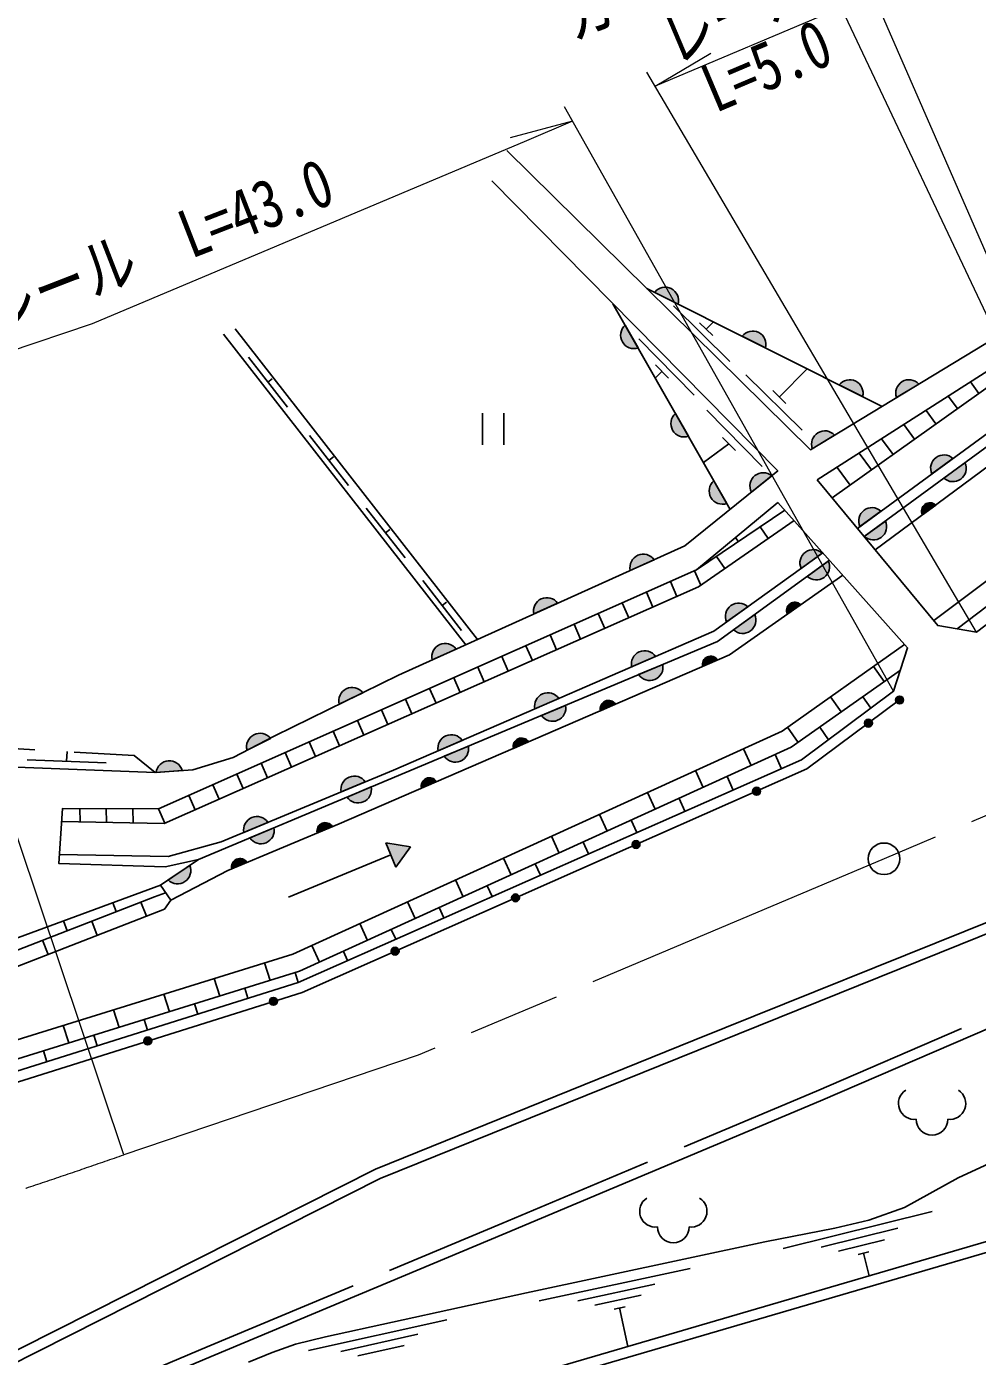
# Model space of a CAD drawing. Units: millimetres at full size, sheet at 1:1000; details may follow other scales. Extents: x 40000 to 680000, y 20000 to 380000.
# Drawn here: x 430099 to 466182, y 262723 to 313178 of the extents above; entities that cross this region are included whole.
import ezdxf
from ezdxf.enums import TextEntityAlignment as Align

# ---------------------------------------------------------------- set-up
doc = ezdxf.new("R2010")
doc.units = ezdxf.units.MM
doc.header["$LTSCALE"] = 1000
doc.linetypes.add('CHAIN', pattern=[18.5, 12, -1.5, 3.5, -1.5])
doc.linetypes.add('DASHED', pattern=[7.5, 6, -1.5])
for name, color, linetype, lineweight in [('M-BGD', 7, 'Continuous', 25), ('M-BMK', 2, 'CHAIN', 13), ('M-BMK-SRVR', 3, 'Continuous', 25), ('M-STR-HTXT', 7, 'Continuous', 13)]:
    doc.layers.add(name, color=color, linetype=linetype, lineweight=lineweight)
doc.styles.add('ＭＳ ゴシック', font='')
doc.styles.get('ＭＳ ゴシック').set_extended_font_data('MS Gothic')

# ---------------------------------------------------------------- blocks, each defined once
blk = doc.blocks.new('ent')
at = {"layer": 'M-BGD'}
for centre, start, end in [((-676, -505), 122.7203, 277.2459), ((676, -505), 262.7541, 57.2797), ((0, -1100), 180, 0)]:
    blk.add_arc(centre, 600, start, end, dxfattribs=at)

msp = doc.modelspace()

# ---------------------------------------------------------------- hatches: boundary and pattern name
at = {"layer": 'M-BGD'}
for points in [[(453936, 303094, -0.82183), (454822, 302650)], [(453308, 300984, -0.82183), (452817, 301845)], [(457256, 301429, -0.82183), (458142, 300985)], [(460938, 299583, -0.82183), (461823, 299139)], [(463114, 299102, -0.82183), (463961, 299616)], [(455215, 297635, -0.82183), (454725, 298496)], [(459916, 297161, -0.82183), (460763, 297675)], [(464454, 296207, -0.82183), (465253, 296792)], [(457607, 295513, -0.82183), (458379, 296134)], [(465709, 296630, -0.82183), (464909, 296045)], [(456669, 295082, -0.82183), (456179, 295943)], [(461722, 294207, -0.82183), (462522, 294793)], [(464598, 295024), (464095, 294651, -0.84072)], [(462688, 294419, -0.82183), (461889, 293834)], [(453010, 292543, -0.82183), (453913, 292951)], [(459491, 292619, -0.82183), (460296, 293197)], [(460522, 292898, -0.82183), (459721, 292316)], [(449348, 290891, -0.82183), (450251, 291299)], [(456665, 290588, -0.82183), (457470, 291166)], [(459479, 291245), (458968, 290885, -0.84072)], [(457731, 290871, -0.82183), (456929, 290289)], [(445492, 289153, -0.82183), (446395, 289560)], [(453059, 288883, -0.82183), (453968, 289278)], [(456327, 289146), (455753, 288898, -0.84072)], [(454239, 288973, -0.82183), (453326, 288590)], [(441967, 287467, -0.82183), (442855, 287905)], [(449390, 287290, -0.82183), (450299, 287685)], [(452449, 287470), (451875, 287221, -0.84072)], [(463371, 287673, -0.41421), (463273, 287485, -0.41421), (463085, 287583, -1)], [(450551, 287425, -0.82183), (449638, 287041)], [(462166, 286839, -1), (461926, 286660, -1)], [(438468, 285720, -0.82183), (439349, 286172)], [(445720, 285700, -0.82183), (446629, 286093)], [(449145, 286041), (448571, 285793, -0.84072)], [(446863, 285876, -0.82183), (445950, 285492)], [(435014, 284876, -0.82183), (436002, 284951)], [(442038, 284138, -0.82183), (442953, 284519)], [(445657, 284533), (445082, 284285, -0.84072)], [(443175, 284327, -0.82183), (442262, 283944)], [(457937, 284227, -0.41421), (457861, 284029, -0.41421), (457663, 284106, -1)], [(438345, 282601, -0.82183), (439259, 282982)], [(439487, 282779, -0.82183), (438574, 282395)], [(441704, 282828), (441127, 282585, -0.84072)], [(444114, 281289), (444662, 282056), (443732, 282212)], [(453364, 282206, -0.41421), (453287, 282008, -0.41421), (453090, 282085, -1)], [(438461, 281465), (437884, 281223, -0.84072)], [(436293, 281354, -0.82183), (435471, 280800)], [(448791, 280184, -1), (448517, 280063, -1)], [(444219, 278160, -1), (443945, 278038, -1)], [(439608, 276239, -0.41421), (439510, 276051, -0.41421), (439322, 276148, -1)], [(434839, 274736, -0.41421), (434741, 274548, -0.41421), (434553, 274646, -1)]]:
    msp.add_hatch(color=256, dxfattribs=at).paths.add_polyline_path(points)

# ---------------------------------------------------------------- linework, layer by layer
for p, q in [((453634, 303245), (462563, 298768)), ((453936, 303094), (454822, 302650)), ((452350, 302664), (456796, 294859)), ((454652, 302579), (456789, 300474)), ((453308, 300984), (452817, 301845)), ((455639, 301943), (456138, 301452)), ((455889, 301697), (456164, 301977)), ((437569, 301513), (446762, 289725)), ((438017, 301715), (447210, 289927)), ((455435, 299193), (453329, 301329)), ((457256, 301429), (458142, 300985)), ((438521, 300634), (439997, 298742)), ((454457, 299843), (453965, 300342)), ((439259, 299688), (439424, 299817)), ((454211, 300092), (453958, 299843)), ((457388, 299967), (459525, 297861)), ((458667, 299128), (459720, 300196)), ((458418, 299374), (458916, 298882)), ((460938, 299583), (461823, 299139)), ((463114, 299102), (463961, 299616)), ((465919, 299695), (466238, 299262)), ((465075, 299155), (465423, 298682)), ((447405, 298510), (447405, 297310)), ((448205, 298510), (448205, 297310)), ((455215, 297635), (454725, 298496)), ((458019, 296486), (455913, 298622)), ((464231, 298615), (464608, 298102)), ((463387, 298075), (463794, 297522)), ((440837, 297665), (442313, 295772)), ((456753, 297343), (455784, 296636)), ((456998, 297094), (456507, 297593)), ((459916, 297161), (460763, 297675)), ((462543, 297535), (462979, 296942)), ((441575, 296719), (441740, 296848)), ((461699, 296994), (462164, 296362)), ((464454, 296207), (465253, 296792)), ((460855, 296454), (461349, 295782)), ((465709, 296630), (464909, 296045)), ((456669, 295082), (456179, 295943)), ((457607, 295513), (458379, 296134)), ((442984, 294911), (444460, 293019)), ((455522, 292563), (458876, 294825)), ((461722, 294207), (462522, 294793)), ((464095, 294651), (464598, 295024)), ((457938, 294193), (458243, 293752)), ((462688, 294419), (461889, 293834)), ((443722, 293965), (443888, 294094)), ((457000, 293791), (457109, 293633)), ((459491, 292619), (460296, 293197)), ((453010, 292543), (453913, 292951)), ((456280, 293074), (456599, 292613)), ((460522, 292898), (459721, 292316)), ((445132, 292157), (446608, 290264)), ((455447, 292530), (455686, 291981)), ((453619, 291718), (453866, 291153)), ((454533, 292124), (454780, 291557)), ((445870, 291211), (446036, 291340)), ((449348, 290891), (450251, 291299)), ((452705, 291312), (452951, 290748)), ((456665, 290588), (457470, 291166)), ((458968, 290885), (459479, 291245)), ((451791, 290906), (452037, 290343)), ((457731, 290871), (456929, 290289)), ((450877, 290501), (451122, 289938)), ((449050, 289689), (449294, 289128)), ((449964, 290095), (450208, 289533)), ((445492, 289153), (446395, 289560)), ((448136, 289283), (448379, 288723)), ((453059, 288883), (453968, 289278)), ((455753, 288898), (456327, 289146)), ((447222, 288877), (447465, 288318)), ((454239, 288973), (453326, 288590)), ((462244, 288900), (462647, 288328)), ((446308, 288471), (446551, 287913)), ((441967, 287467), (442855, 287905)), ((444480, 287660), (444722, 287104)), ((445394, 288066), (445636, 287509)), ((449390, 287290), (450299, 287685)), ((460610, 287746), (461014, 287174)), ((461831, 287751), (462138, 287316)), ((443566, 287254), (443807, 286699)), ((450551, 287425), (449638, 287041)), ((451875, 287221), (452449, 287470)), ((442652, 286848), (442893, 286294)), ((458977, 286591), (459381, 286020)), ((460197, 286597), (460533, 286122)), ((438468, 285720), (439349, 286172)), ((441738, 286442), (441979, 285889)), ((445720, 285700), (446629, 286093)), ((431619, 285303), (431633, 285670)), ((439910, 285631), (440150, 285079)), ((440824, 286036), (441064, 285484)), ((446863, 285876), (445950, 285492)), ((448571, 285793), (449145, 286041)), ((457300, 285776), (457591, 285139)), ((430120, 285360), (433118, 285245)), ((438996, 285225), (439235, 284674)), ((458501, 285554), (458743, 285021)), ((435014, 284876), (436002, 284951)), ((438082, 284819), (438321, 284269)), ((455480, 284947), (455771, 284310)), ((456681, 284724), (456914, 284212)), ((437168, 284413), (437407, 283864)), ((442038, 284138), (442953, 284519)), ((443175, 284327), (442262, 283944)), ((445082, 284285), (445657, 284533)), ((453660, 284117), (453950, 283481)), ((436254, 284007), (436492, 283460)), ((454861, 283895), (455084, 283404)), ((432125, 283512), (432137, 283005)), ((433125, 283508), (433137, 282984)), ((434126, 283504), (434138, 282963)), ((435104, 283500), (435343, 282951)), ((451840, 283288), (452130, 282651)), ((453040, 283066), (453255, 282595)), ((438345, 282601), (439259, 282982)), ((439487, 282779), (438574, 282395)), ((441127, 282585), (441704, 282828)), ((443732, 282212), (444114, 281289)), ((444662, 282056), (443732, 282212)), ((444662, 282056), (444114, 281289)), ((450020, 282459), (450310, 281822)), ((451220, 282237), (451426, 281787)), ((443923, 281751), (440042, 280144)), ((448200, 281630), (448490, 280993)), ((436293, 281354), (435471, 280800)), ((437884, 281223), (438461, 281465)), ((449400, 281408), (449596, 280978)), ((435178, 280602), (435568, 280031)), ((446380, 280801), (446670, 280164)), ((447580, 280579), (447767, 280168)), ((433373, 279937), (433504, 279600)), ((434436, 279963), (434646, 279423)), ((444560, 279972), (444850, 279335)), ((445760, 279749), (445938, 279359)), ((431496, 279246), (431640, 278875)), ((432572, 279238), (432782, 278697)), ((442740, 279143), (443030, 278506)), ((430708, 278513), (430918, 277972)), ((443940, 278920), (444110, 278549)), ((440920, 278313), (441210, 277677)), ((442120, 278091), (442281, 277739)), ((439130, 277654), (439337, 276986)), ((437220, 277062), (437427, 276393)), ((440292, 277283), (440408, 276910)), ((438382, 276690), (438500, 276309)), ((435310, 276469), (435517, 275801)), ((436472, 276097), (436593, 275708)), ((433400, 275876), (433607, 275208)), ((434562, 275504), (434685, 275107)), ((431489, 275283), (431697, 274615)), ((432652, 274911), (432778, 274506)), ((430742, 274319), (430870, 273905)), ((458814, 266813), (464460, 268221)), ((463165, 267589), (460254, 266863)), ((462655, 267152), (460909, 266717)), ((462058, 266695), (461651, 266593)), ((461855, 266644), (462070, 265778)), ((449553, 264828), (455278, 266053)), ((453945, 265461), (451012, 264833)), ((453421, 265042), (451661, 264665)), ((452809, 264604), (452399, 264516)), ((452604, 264560), (452916, 263101)), ((440791, 262948), (446051, 264111)), ((444951, 263561), (442021, 262913)), ((444429, 263138), (442672, 262750))]:
    msp.add_line(p, q, dxfattribs=at)
for points in [[(548901, 337129), (545632, 333515), (531102, 326887), (511274, 317506), (502584, 316025), (501957, 316909), (494241, 316967), (486914, 312373), (483038, 310659), (472000, 305355), (467626, 301839), (459849, 297121), (448324, 308478)], [(432762, 260889), (437107, 262716), (448292, 267393), (460226, 272423), (471795, 277397), (487691, 284093), (518121, 297079), (538266, 305128), (557459, 312709)], [(460105, 295975), (467670, 300816), (473185, 304975), (486846, 311357), (493468, 312562), (494209, 305615), (494022, 304735), (489107, 303697), (476112, 297759), (466152, 290203)], [(460667, 295296), (473683, 304562), (486485, 310536), (493549, 311802)], [(493680, 310574), (487385, 309338), (474188, 303333), (461626, 294137)], [(461881, 293828), (474391, 302986), (487508, 308955), (493723, 310174)], [(462300, 293322), (474737, 302535), (487491, 308392), (493795, 309499)], [(387230, 286714), (434977, 284873), (436411, 284982), (437938, 285448), (439525, 286262), (444214, 288576), (455080, 293477), (458606, 296318), (447760, 307320)], [(368254, 252059), (376956, 252914), (382258, 253851), (397324, 255172), (410146, 256288), (424483, 260316), (443345, 269832), (455437, 274716), (466882, 279329), (479432, 284582), (491376, 289661), (503456, 294762), (518987, 301351), (531129, 306575)], [(368293, 251661), (377011, 252517), (382311, 253454), (397358, 254773), (410218, 255893), (424628, 259941), (443511, 269467), (455586, 274345), (467034, 278959), (479587, 284214), (491532, 289292), (503612, 294394), (519144, 300983), (531287, 306208)], [(464522, 290638), (474773, 298320), (480550, 300960), (488445, 304385), (494209, 305615)], [(494115, 305175), (488936, 304217), (475832, 298229), (465414, 290326)], [(460105, 295975), (464677, 290450), (466152, 290203)], [(458607, 295126), (463534, 289606), (463000, 287957), (459506, 285358), (449895, 281110), (440410, 276911), (424817, 271997), (423295, 272490), (422127, 275797), (435178, 280602)], [(458607, 295126), (455522, 292563), (435111, 283500), (431462, 283515), (431319, 281428), (435353, 281294), (436621, 281575)], [(459225, 294433), (455596, 291919), (435314, 282938), (431428, 283020)], [(460315, 293212), (456176, 290236), (449074, 287153), (444018, 284962), (437489, 282245), (435469, 281690), (431342, 281763)], [(435178, 280602), (436621, 281575), (456320, 289847), (460567, 292930)], [(422514, 274703), (435328, 279688), (435568, 280031), (437740, 281162), (441957, 282934), (456770, 289338), (461071, 292366)], [(423216, 272716), (440208, 277989), (458770, 286445), (463421, 289732)], [(424056, 272244), (440458, 277334), (459120, 285836), (463260, 288762)], [(463228, 287628), (459708, 285010), (450057, 280744), (440551, 276536), (425159, 271686)], [(422320, 275250), (434954, 280164), (435373, 280316)], [(368971, 244588), (378969, 246711), (387552, 248259), (409414, 251669), (421709, 255141), (425127, 256154), (426056, 256463), (427058, 256735), (428188, 256916), (433062, 257801), (441313, 259858), (450112, 262281), (470161, 268145), (484311, 272730)], [(368841, 244151), (379046, 246318), (387618, 247864), (409499, 251278), (421820, 254757), (425247, 255772), (426172, 256080), (427142, 256343), (428255, 256522), (433146, 257410), (441415, 259471), (450221, 261896), (470279, 267762), (484434, 272350)], [(438522, 262505), (439418, 262876), (440308, 263186), (441437, 263461), (449075, 265137), (458111, 267068), (460770, 267588), (462062, 267898), (463410, 268375), (465452, 269499), (466955, 270196)]]:
    msp.add_lwpolyline(points, dxfattribs=at)
at = {"layer": 'M-BGD', "linetype": 'DASHED'}
for points in [[(432507, 261216), (436952, 263084), (448137, 267762), (460070, 272791), (471638, 277765), (487534, 284461), (517968, 297448), (538118, 305500), (557326, 313087)], [(388933, 287441), (424420, 286089), (434182, 285522), (434977, 284873)]]:
    msp.add_lwpolyline(points, dxfattribs=at)
at = {"layer": 'M-BGD'}
for centre in [(463228, 287628), (462046, 286749), (457800, 284167), (453227, 282146), (448654, 280123), (444082, 278099), (439465, 276194), (434696, 274691)]:
    msp.add_circle(centre, 150, dxfattribs=at)
for centre, radius, start, end in [((454335, 302784), 505, 344.5399, 142.1981), ((453147, 301463), 505, 130.8398, 288.498), ((457655, 301119), 505, 344.5399, 142.1981), ((461337, 299273), 505, 344.5399, 142.1981), ((463589, 299275), 505, 42.4201, 200.0783), ((455055, 298114), 505, 130.8398, 288.498), ((460391, 297335), 505, 42.4201, 200.0783), ((464911, 296421), 505, 47.3761, 205.0342), ((458054, 295747), 505, 50.0289, 207.6871), ((465251, 296416), 505, 227.3761, 25.0343), ((456509, 295561), 505, 130.8398, 288.498), ((462180, 294421), 505, 47.3761, 205.0342), ((464379, 294794), 318, 46.4212, 206.6389), ((462231, 294205), 505, 227.3761, 25.0343), ((453502, 292658), 505, 35.4468, 193.105), ((459951, 292829), 505, 46.8757, 204.5339), ((460064, 292686), 505, 227.1502, 24.8084), ((449840, 291006), 505, 35.4468, 193.105), ((457124, 290798), 505, 46.8757, 204.5339), ((459255, 291021), 318, 45.0451, 205.2628), ((457272, 290659), 505, 227.1502, 24.8084), ((445984, 289267), 505, 35.4468, 193.105), ((453553, 288991), 505, 34.6416, 192.2998), ((456061, 288972), 318, 33.2685, 193.4862), ((453745, 288872), 505, 213.9496, 11.6078), ((442454, 287599), 505, 37.4348, 195.093), ((449884, 287398), 505, 34.6416, 192.2998), ((452184, 287295), 318, 33.2685, 193.4862), ((450057, 287323), 505, 213.9496, 11.6078), ((438953, 285859), 505, 38.3321, 195.9903), ((446214, 285807), 505, 34.5991, 192.2573), ((448880, 285867), 318, 33.2685, 193.4862), ((446369, 285774), 505, 213.9496, 11.6078), ((435516, 284816), 505, 15.5078, 173.166), ((442533, 284238), 505, 33.7621, 191.4203), ((445391, 284359), 318, 33.2685, 193.4862), ((442681, 284226), 505, 213.9496, 11.6078), ((438840, 282701), 505, 33.7621, 191.4203), ((438993, 282677), 505, 213.9496, 11.6078), ((441436, 282656), 318, 32.6839, 192.9017), ((438193, 281293), 318, 32.6839, 192.9017), ((435827, 281158), 505, 225.1673, 22.8255)]:
    msp.add_arc(centre, radius, start, end, dxfattribs=at)
at = {"layer": 'M-BMK'}
msp.add_lwpolyline([(528122, 309301), (462640, 281602), (444964, 274151), (433784, 270370)], dxfattribs=at)
msp.add_arc((335215, 553715), 300000, 253.09975, 289.18159, dxfattribs=at)
at = {"layer": 'M-BMK-SRVR'}
msp.add_circle((462640, 281602), 600, dxfattribs=at)
at = {"layer": 'M-STR-HTXT'}
for p, q in [((471132, 293981), (461977, 314981)), ((470613, 293588), (460753, 314463)), ((461019, 313901), (453954, 310912)), ((453954, 310912), (456060, 312174)), ((466152, 290203), (453636, 311453)), ((463000, 287957), (450510, 310131)), ((450817, 309585), (448445, 308953)), ((433784, 270370), (425067, 296370))]:
    msp.add_line(p, q, dxfattribs=at)
msp.add_lwpolyline([(450817, 309585), (449068, 308846), (432587, 301898), (416444, 296457)], dxfattribs=at)

# ---------------------------------------------------------------- block references
for p in [(464461, 272820), (454641, 268733)]:
    msp.add_blockref('ent', p)

# ---------------------------------------------------------------- texts
at = {"layer": 'M-STR-HTXT', "style": 'ＭＳ ゴシック', "width": 0.8}
for s, rotation, p in [('ガード', 22.929, (453815, 313309)), ('レール', 22.929, (457623, 312383)), ('ガードレール\u3000L=43.0', 21.245, (432798, 302394))]:
    msp.add_text(s, height=1833, rotation=rotation, dxfattribs=at).set_placement(p, align=Align.BOTTOM_CENTER)
msp.add_text('L=5.0', height=1833, rotation=22.929, dxfattribs=at).set_placement((457816, 312546), align=Align.TOP_CENTER)

doc.saveas('drawing.dxf')
